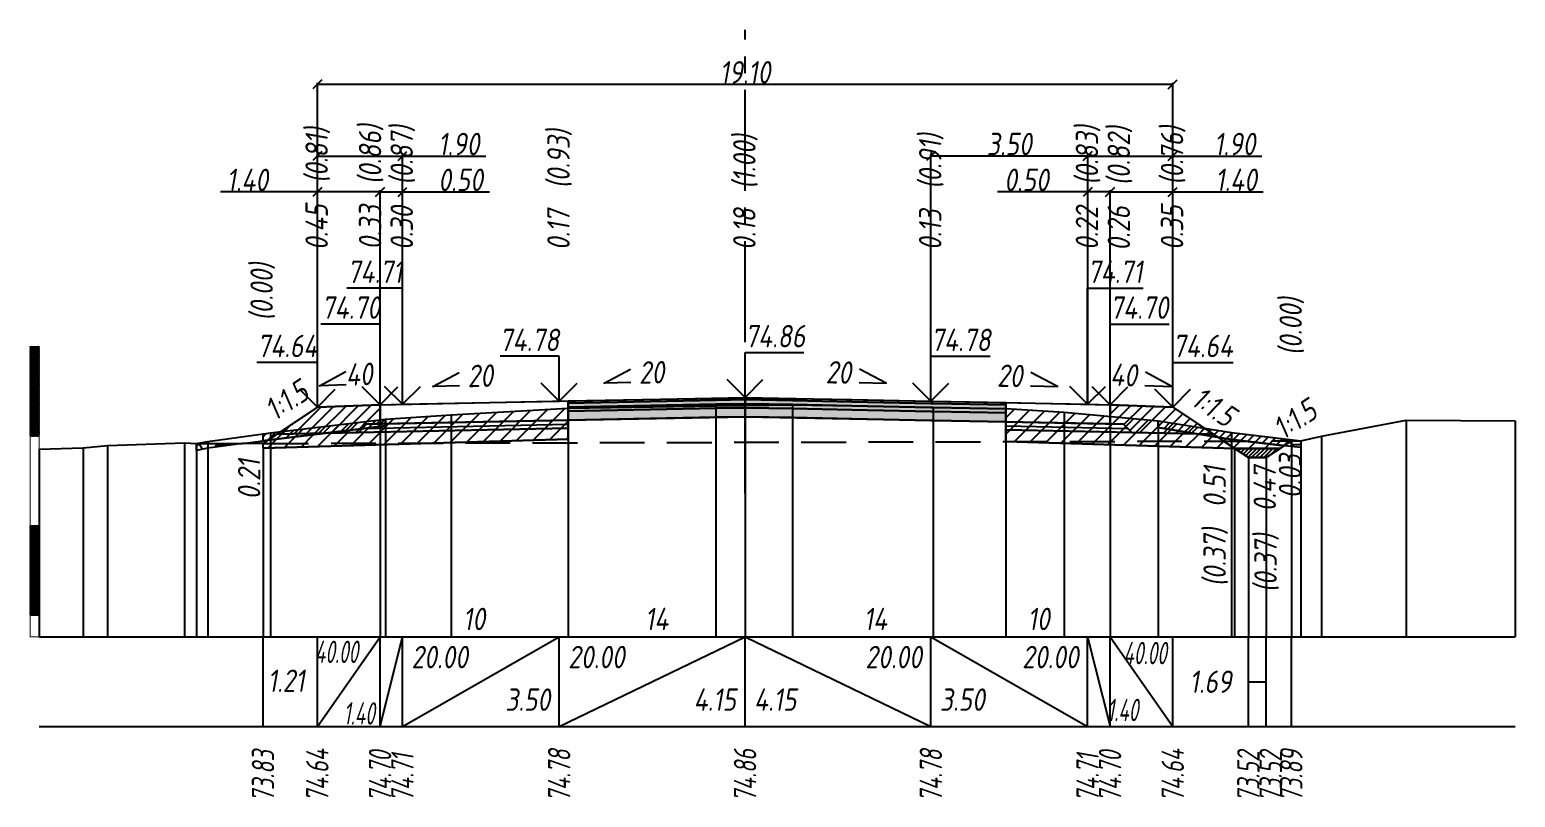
# Model space of a CAD drawing. Extents: x -717 to 1451, y -133302 to 233.
# Drawn here: x 77.7 to 243.5, y -13485.9 to -13400.2 of the extents above; entities that cross this region are included whole.
import ezdxf
from ezdxf.enums import TextEntityAlignment as Align

# ---------------------------------------------------------------- set-up
doc = ezdxf.new("R2010")
doc.units = 0
doc.linetypes.add('осевая2', pattern=[1.125, 0.75, -0.125, 0.125, -0.125])
doc.linetypes.add('штриховая', pattern=[0.75, 0.5, -0.25])
for name, color, linetype in [('Интерполированный поперечник', 2, 'Continuous'), ('Код_514', 1, 'Continuous'), ('Контур_0', 7, 'Continuous'), ('Контур_2521', 7, 'Continuous'), ('Контур_2564', 7, 'Continuous'), ('Контур_2660', 7, 'Continuous'), ('Контур_2665', 7, 'Continuous'), ('Контур_400', 7, 'Continuous'), ('Контур_508', 7, 'Continuous'), ('Контур_512', 7, 'Continuous'), ('Контур_513', 7, 'Continuous'), ('Красный поперечник', 1, 'Continuous'), ('Линейка абсолютных высот', 7, 'Continuous'), ('Объём_2501', 7, 'Continuous'), ('Объём_2564', 7, 'Continuous'), ('Объём_2650', 7, 'Continuous'), ('Объём_2660', 7, 'Continuous'), ('Объём_2661', 7, 'Continuous'), ('Объём_2662', 7, 'Continuous'), ('Объём_2663', 7, 'Continuous'), ('Объём_2664', 7, 'Continuous'), ('Объём_2665', 7, 'Continuous'), ('Объём_2666', 7, 'Continuous'), ('Объём_2753', 7, 'Continuous'), ('Ось', 1, 'осевая2'), ('Отметки покрытия', 7, 'Continuous'), ('Рабочие отметки', 7, 'Continuous'), ('Рабочие отметки доп.', 7, 'Continuous'), ('Слои выравнивания', 7, 'Continuous'), ('Таблица', 7, 'Continuous'), ('Уклоны проезжей части', 7, 'Continuous'), ('Черный поперечник', 3, 'Continuous')]:
    doc.layers.add(name, color=color, linetype=linetype)
for name, color, linetype, true_color in [('Контур_2540', 2, 'Continuous', 0xffff00), ('Контур_2560', 2, 'Continuous', 0xffff00), ('Контур_2561', 7, 'Continuous', 0xff8040), ('Контур_2562', 3, 'Continuous', 0x00ff00), ('Контур_2563', 7, 'Continuous', 0xff8000), ('Контур_2725', 7, 'Continuous', 0x323232), ('Контур_2736', 4, 'Continuous', 0x00ffff), ('Контур_2760', 7, 'Continuous', 0x323232), ('Контур_2761', 7, 'Continuous', 0x323232), ('Контур_2762', 7, 'Continuous', 0x323232), ('Контур_2763', 7, 'Continuous', 0x323232), ('Контур_402', 7, 'Continuous', 0xff6464), ('Контур_703', 4, 'Continuous', 0x00ffff), ('Контур_707', 4, 'Continuous', 0x00ffff), ('Контур_720', 131, 'Continuous', 0xaaffff), ('Объём_2500', 7, 'Continuous', 0xc0c0c0), ('Объём_2520', 7, 'Continuous', 0x80ffff), ('Объём_2540', 2, 'Continuous', 0xffff00), ('Объём_2560', 2, 'Continuous', 0xffff00), ('Объём_2561', 7, 'Continuous', 0xff8040), ('Объём_2562', 3, 'Continuous', 0x00ff00), ('Объём_2563', 7, 'Continuous', 0xff8000), ('Объём_2570', 7, 'Continuous', 0x80ff00), ('Объём_2600', 7, 'Continuous', 0x808000), ('Объём_2620', 2, 'Continuous', 0xffff00), ('Объём_2746', 2, 'Continuous', 0xffff00)]:
    doc.layers.add(name, color=color, linetype=linetype, true_color=true_color)
doc.styles.get("Standard").update_dxf_attribs({"font": 'txt', "height": 2.5})
doc.styles.add('М', font='romand.shx', dxfattribs={"width": 0.8, "oblique": 10, "height": 2.5})
doc.dimstyles.get("Standard").update_dxf_attribs({"dimtxt": 0.18, "dimasz": 0.18, "dimexe": 0.18, "dimexo": 0.0625, "dimgap": 0.09, "dimtad": 0, "dimtih": 1, "dimtoh": 1, "dimdec": 4, "dimzin": 0, "dimdsep": 46, "dimtxsty": 'Standard', "dimcen": 0.09, "dimadec": 0, "dimazin": 0, "dimtfac": 1, "dimtdec": 4, "dimtofl": 0, "dimtmove": 0, "dimatfit": 3, "dimfxl": 1, "dimtolj": 1, "dimtzin": 0, "dimarcsym": 0})
pattern_1 = [(45.00000125, (-1.257537, -349.496544), (-0.02651650593, 0.02651650477), []), (135.00000034, (-1.257537, -349.496544), (-0.02651650519, -0.02651650551), [])]

# ---------------------------------------------------------------- blocks, each defined once
blk = doc.blocks.new('_Oblique')
at = {"color": 0, "linetype": 'ByBlock', "lineweight": -2}
blk.add_line((-0.5, -0.5), (0.5, 0.5), dxfattribs=at)
blk = doc.blocks.new('*D2865')
at = {"color": 0, "lineweight": -2, "transparency": 16777216}
for p, q in [((198.31, -13442.09), (198.31, -13418.16)), ((198.31, -13418.34), (205.31, -13418.34)), ((205.31, -13442.37), (205.31, -13418.16)), ((205.31, -13418.34), (215.39, -13418.34))]:
    blk.add_line(p, q, dxfattribs=at)
at = {"layer": 'Defpoints', "color": 0, "transparency": 16777216}
for p in [(205.31, -13418.34), (198.31, -13442.15), (205.31, -13442.43)]:
    blk.add_point(p, dxfattribs=at)
at = {"color": 0, "lineweight": -2, "transparency": 16777216, "rotation": 180}
blk.add_blockref('_Oblique', (198.31, -13418.34), dxfattribs=at)
at = {"color": 0, "lineweight": -2, "transparency": 16777216}
blk.add_blockref('_Oblique', (205.31, -13418.34), dxfattribs=at)
at = {"color": 0, "transparency": 16777216, "insert": (212.38, -13417), "char_height": 2.5, "width": 0.69, "attachment_point": 5, "style": 'М'}
blk.add_mtext('\\A1;1.40', dxfattribs=at)
blk = doc.blocks.new('*D2866')
at = {"color": 0, "lineweight": -2, "transparency": 16777216}
for p, q in [((109.81, -13418.34), (98.99, -13418.34)), ((109.81, -13442.37), (109.81, -13418.16)), ((116.81, -13418.34), (109.81, -13418.34)), ((116.81, -13442.09), (116.81, -13418.16))]:
    blk.add_line(p, q, dxfattribs=at)
at = {"layer": 'Defpoints', "color": 0, "transparency": 16777216}
for p in [(116.81, -13418.34), (109.81, -13442.43), (116.81, -13442.15)]:
    blk.add_point(p, dxfattribs=at)
at = {"color": 0, "lineweight": -2, "transparency": 16777216, "rotation": 180}
blk.add_blockref('_Oblique', (109.81, -13418.34), dxfattribs=at)
at = {"color": 0, "lineweight": -2, "transparency": 16777216}
blk.add_blockref('_Oblique', (116.81, -13418.34), dxfattribs=at)
at = {"color": 0, "transparency": 16777216, "insert": (101.99, -13417), "char_height": 2.5, "width": 0.69, "attachment_point": 5, "style": 'М'}
blk.add_mtext('\\A1;1.40', dxfattribs=at)
blk = doc.blocks.new('*D2867')
at = {"color": 0, "lineweight": -2, "transparency": 16777216}
for p, q in [((195.81, -13418.34), (185.75, -13418.34)), ((195.81, -13442.04), (195.81, -13418.16)), ((198.31, -13418.34), (195.81, -13418.34)), ((198.31, -13442.09), (198.31, -13418.16))]:
    blk.add_line(p, q, dxfattribs=at)
at = {"layer": 'Defpoints', "color": 0, "transparency": 16777216}
for p in [(198.31, -13418.34), (195.81, -13442.1), (198.31, -13442.15)]:
    blk.add_point(p, dxfattribs=at)
at = {"color": 0, "lineweight": -2, "transparency": 16777216, "rotation": 180}
blk.add_blockref('_Oblique', (195.81, -13418.34), dxfattribs=at)
at = {"color": 0, "lineweight": -2, "transparency": 16777216}
blk.add_blockref('_Oblique', (198.31, -13418.34), dxfattribs=at)
at = {"color": 0, "transparency": 16777216, "insert": (188.98, -13417), "char_height": 2.5, "width": 0.72, "attachment_point": 5, "style": 'М'}
blk.add_mtext('\\A1;0.50', dxfattribs=at)
blk = doc.blocks.new('*D2868')
at = {"color": 0, "lineweight": -2, "transparency": 16777216}
for p, q in [((116.81, -13442.09), (116.81, -13418.16)), ((116.81, -13418.34), (119.31, -13418.34)), ((119.31, -13442.04), (119.31, -13418.16)), ((119.31, -13418.34), (129.03, -13418.34))]:
    blk.add_line(p, q, dxfattribs=at)
at = {"layer": 'Defpoints', "color": 0, "transparency": 16777216}
for p in [(119.31, -13418.34), (116.81, -13442.15), (119.31, -13442.1)]:
    blk.add_point(p, dxfattribs=at)
at = {"color": 0, "lineweight": -2, "transparency": 16777216, "rotation": 180}
blk.add_blockref('_Oblique', (116.81, -13418.34), dxfattribs=at)
at = {"color": 0, "lineweight": -2, "transparency": 16777216}
blk.add_blockref('_Oblique', (119.31, -13418.34), dxfattribs=at)
at = {"color": 0, "transparency": 16777216, "insert": (125.8, -13417), "char_height": 2.5, "width": 0.72, "attachment_point": 5, "style": 'М'}
blk.add_mtext('\\A1;0.50', dxfattribs=at)
blk = doc.blocks.new('*D2869')
at = {"color": 0, "lineweight": -2, "transparency": 16777216}
for p, q in [((178.31, -13441.69), (178.31, -13414.16)), ((195.81, -13414.34), (178.31, -13414.34)), ((195.81, -13442.04), (195.81, -13414.16))]:
    blk.add_line(p, q, dxfattribs=at)
at = {"layer": 'Defpoints', "color": 0, "transparency": 16777216}
for p in [(178.31, -13414.34), (178.31, -13441.75), (195.81, -13442.1)]:
    blk.add_point(p, dxfattribs=at)
at = {"color": 0, "lineweight": -2, "transparency": 16777216, "rotation": 180}
blk.add_blockref('_Oblique', (178.31, -13414.34), dxfattribs=at)
at = {"color": 0, "lineweight": -2, "transparency": 16777216}
blk.add_blockref('_Oblique', (195.81, -13414.34), dxfattribs=at)
at = {"color": 0, "transparency": 16777216, "insert": (187.06, -13413), "char_height": 2.5, "width": 0.75, "attachment_point": 5, "style": 'М'}
blk.add_mtext('\\A1;3.50', dxfattribs=at)
blk = doc.blocks.new('*D2870')
at = {"color": 0, "lineweight": -2, "transparency": 16777216}
for p, q in [((195.81, -13442.04), (195.81, -13414.16)), ((195.81, -13414.34), (205.31, -13414.34)), ((205.31, -13442.37), (205.31, -13414.16)), ((205.31, -13414.34), (215.24, -13414.34))]:
    blk.add_line(p, q, dxfattribs=at)
at = {"layer": 'Defpoints', "color": 0, "transparency": 16777216}
for p in [(195.81, -13414.34), (195.81, -13442.1), (205.31, -13442.43)]:
    blk.add_point(p, dxfattribs=at)
at = {"color": 0, "lineweight": -2, "transparency": 16777216, "rotation": 180}
blk.add_blockref('_Oblique', (195.81, -13414.34), dxfattribs=at)
at = {"color": 0, "lineweight": -2, "transparency": 16777216}
blk.add_blockref('_Oblique', (205.31, -13414.34), dxfattribs=at)
at = {"color": 0, "transparency": 16777216, "insert": (212.23, -13413), "char_height": 2.5, "width": 0.69, "attachment_point": 5, "style": 'М'}
blk.add_mtext('\\A1;1.90', dxfattribs=at)
blk = doc.blocks.new('*D2871')
at = {"color": 0, "lineweight": -2, "transparency": 16777216}
for p, q in [((109.81, -13442.37), (109.81, -13414.16)), ((109.81, -13414.34), (119.31, -13414.34)), ((119.31, -13442.04), (119.31, -13414.16)), ((119.31, -13414.34), (128.61, -13414.34))]:
    blk.add_line(p, q, dxfattribs=at)
at = {"layer": 'Defpoints', "color": 0, "transparency": 16777216}
for p in [(119.31, -13414.34), (109.81, -13442.43), (119.31, -13442.1)]:
    blk.add_point(p, dxfattribs=at)
at = {"color": 0, "lineweight": -2, "transparency": 16777216, "rotation": 180}
blk.add_blockref('_Oblique', (109.81, -13414.34), dxfattribs=at)
at = {"color": 0, "lineweight": -2, "transparency": 16777216}
blk.add_blockref('_Oblique', (119.31, -13414.34), dxfattribs=at)
at = {"color": 0, "transparency": 16777216, "insert": (125.6, -13413), "char_height": 2.5, "width": 0.69, "attachment_point": 5, "style": 'М'}
blk.add_mtext('\\A1;1.90', dxfattribs=at)
blk = doc.blocks.new('*D2872')
at = {"color": 0, "lineweight": -2, "transparency": 16777216}
for p, q in [((109.81, -13442.37), (109.81, -13406.16)), ((205.31, -13442.37), (205.31, -13406.16)), ((109.81, -13406.34), (205.31, -13406.34))]:
    blk.add_line(p, q, dxfattribs=at)
at = {"layer": 'Defpoints', "color": 0, "transparency": 16777216}
for p in [(205.31, -13406.34), (109.81, -13442.43), (205.31, -13442.43)]:
    blk.add_point(p, dxfattribs=at)
at = {"color": 0, "lineweight": -2, "transparency": 16777216, "rotation": 180}
blk.add_blockref('_Oblique', (109.81, -13406.34), dxfattribs=at)
at = {"color": 0, "lineweight": -2, "transparency": 16777216}
blk.add_blockref('_Oblique', (205.31, -13406.34), dxfattribs=at)
at = {"color": 0, "transparency": 16777216, "insert": (157.56, -13405), "char_height": 2.5, "width": 0.81, "attachment_point": 5, "style": 'М'}
blk.add_mtext('\\A1;19.10', dxfattribs=at)

msp = doc.modelspace()

# ---------------------------------------------------------------- hatches: boundary and pattern name
at = {"layer": 'Линейка абсолютных высот'}
h = msp.add_hatch(dxfattribs=at)
h.set_pattern_fill('ANSI37', scale=0.3, style=0)
h.set_pattern_definition(pattern_1)
h.paths.add_polyline_path([(78.742, -13445.586), (78.742, -13435.586), (77.742, -13435.586), (77.742, -13445.586)])
h = msp.add_hatch(dxfattribs=at)
h.set_pattern_fill('ANSI37', scale=0.3, style=0)
h.set_pattern_definition(pattern_1)
h.paths.add_polyline_path([(78.742, -13465.586), (78.742, -13455.586), (77.742, -13455.586), (77.742, -13465.586)])
at = {"layer": 'Объём_2563'}
h = msp.add_hatch(dxfattribs=at)
h.set_pattern_fill('ANSI31', color=256, scale=0.3)
h.paths.add_polyline_path([(109.806, -13442.371), (116.806, -13442.091), (116.806, -13444.241), (115.306, -13444.271), (114.388, -13445.189), (105.306, -13445.371)])
h = msp.add_hatch(dxfattribs=at)
h.set_pattern_fill('ANSI31', color=256, scale=0.3)
h.paths.add_polyline_path([(200.725, -13445.189), (199.806, -13444.271), (198.306, -13444.241), (198.306, -13442.091), (205.306, -13442.371), (209.806, -13445.371)])
at = {"layer": 'Объём_2570'}
h = msp.add_hatch(dxfattribs=at)
h.set_pattern_fill('ANSI31', color=256, scale=0.2)
h.paths.add_polyline_path([(117.412, -13444.44), (104.588, -13445.996), (103.742, -13446.11), (103.742, -13445.36), (104.588, -13445.246), (117.412, -13443.69)])
h = msp.add_hatch(dxfattribs=at)
h.set_pattern_fill('ANSI31', color=256, scale=0.2)
h.paths.add_polyline_path([(211.871, -13445.207), (218.549, -13446.006), (218.549, -13446.756), (211.871, -13445.957), (203.675, -13444.629), (203.675, -13443.879)])
at = {"layer": 'Объём_2600'}
h = msp.add_hatch(dxfattribs=at)
h.set_pattern_fill('ANSI31', color=6, scale=0.4)
h.paths.add_polyline_path([(124.75, -13443.208), (137.814, -13442.466), (137.814, -13445.918), (103.742, -13446.94), (103.742, -13446.414), (101.435, -13446.419), (104.588, -13445.996), (117.412, -13444.44), (117.412, -13443.69)])
h = msp.add_hatch(dxfattribs=at)
h.set_pattern_fill('ANSI31', color=6, scale=0.4)
h.paths.add_polyline_path([(212.198, -13446.965), (186.661, -13446.199), (186.661, -13442.516), (193.166, -13442.91), (203.675, -13443.879), (203.675, -13444.629), (211.871, -13445.957), (217.758, -13446.661), (217.302, -13446.965)])
h = msp.add_hatch(dxfattribs=at)
h.set_pattern_fill('HONEY', color=5, scale=0.3)
h.paths.add_polyline_path([(97.581, -13446.936), (96.332, -13447.182), (96.332, -13446.432), (101.435, -13446.419)])
h = msp.add_hatch(dxfattribs=at)
h.set_pattern_fill('HONEY', color=5, scale=0.3)
h.paths.add_polyline_path([(218.549, -13446.134), (219.6, -13446.131), (219.6, -13446.881), (217.758, -13446.661)])
at = {"layer": 'Объём_2620'}
h = msp.add_hatch(dxfattribs=at)
h.set_pattern_fill('ANSI31', color=2, scale=0.1)
h.paths.add_polyline_path([(212.198, -13446.965), (217.302, -13446.965), (215.75, -13448), (213.75, -13448)])
at = {"layer": 'Слои выравнивания'}
for color, points in [(2, [(137.814, -13441.671), (154.277, -13441.342), (157.556, -13441.276), (157.556, -13441.526), (154.277, -13441.592), (137.814, -13441.921)]), (3, [(137.814, -13441.921), (154.277, -13441.592), (157.556, -13441.526), (157.556, -13441.976), (154.277, -13442.042), (137.814, -13442.371)]), (4, [(137.814, -13442.371), (154.277, -13442.042), (157.556, -13441.976), (157.556, -13442.426), (154.277, -13442.492), (137.814, -13442.821)]), (5, [(137.814, -13442.821), (154.277, -13442.492), (157.556, -13442.426), (157.556, -13443.426), (154.277, -13443.492), (137.814, -13443.821)]), (2, [(157.556, -13441.276), (162.87, -13441.382), (169.487, -13441.515), (178.306, -13441.691), (178.564, -13441.696), (186.661, -13441.858), (186.661, -13442.108), (178.564, -13441.946), (178.306, -13441.941), (169.487, -13441.765), (162.87, -13441.632), (157.556, -13441.526)]), (3, [(157.556, -13441.526), (162.87, -13441.632), (169.487, -13441.765), (178.306, -13441.941), (178.564, -13441.946), (186.661, -13442.108), (186.661, -13442.558), (178.564, -13442.396), (178.306, -13442.391), (169.487, -13442.215), (162.87, -13442.082), (157.556, -13441.976)]), (4, [(157.556, -13441.976), (162.87, -13442.082), (169.487, -13442.215), (178.306, -13442.391), (178.564, -13442.396), (186.661, -13442.558), (186.661, -13443.008), (178.564, -13442.846), (178.306, -13442.841), (169.487, -13442.665), (162.87, -13442.532), (157.556, -13442.426)]), (5, [(157.556, -13442.426), (162.87, -13442.532), (169.487, -13442.665), (178.306, -13442.841), (178.564, -13442.846), (186.661, -13443.008), (186.661, -13444.008), (178.564, -13443.846), (178.306, -13443.841), (169.487, -13443.665), (162.87, -13443.532), (157.556, -13443.426)])]:
    msp.add_hatch(color=color, dxfattribs=at).paths.add_polyline_path(points)

# ---------------------------------------------------------------- linework, layer by layer
at = {"layer": 'Интерполированный поперечник', "linetype": 'штриховая', "ltscale": 10, "flags": 128}
msp.add_lwpolyline([(96.332, -13446.432), (219.6, -13446.131)], dxfattribs=at)
at = {"layer": 'Код_514'}
for p, q in [((103.742, -13478), (103.742, -13468)), ((109.806, -13478), (109.806, -13468)), ((109.806, -13478), (116.806, -13468)), ((116.806, -13478), (116.806, -13468)), ((116.806, -13478), (119.306, -13468)), ((119.306, -13478), (119.306, -13468)), ((119.306, -13478), (136.806, -13468)), ((136.806, -13478), (136.806, -13468)), ((136.806, -13478), (157.556, -13468)), ((157.556, -13478), (157.556, -13468)), ((157.556, -13468), (178.306, -13478)), ((178.306, -13478), (178.306, -13468)), ((178.306, -13468), (195.806, -13478)), ((195.806, -13478), (195.806, -13468)), ((195.806, -13468), (198.306, -13478)), ((198.306, -13478), (198.306, -13468)), ((198.306, -13468), (205.306, -13478)), ((205.306, -13478), (205.306, -13468)), ((213.75, -13478), (213.75, -13468)), ((215.75, -13478), (215.75, -13468)), ((218.549, -13478), (218.549, -13468)), ((213.75, -13473), (215.75, -13473))]:
    msp.add_line(p, q, dxfattribs=at)
at = {"layer": 'Контур_0', "color": 18, "true_color": 0x000000, "flags": 128}
for points in [[(116.806, -13442.091), (137.814, -13441.671), (137.814, -13443.821), (116.806, -13444.241), (116.806, -13442.091), (116.806, -13442.091)], [(186.661, -13441.858), (198.306, -13442.091), (198.306, -13444.241), (186.661, -13444.008), (186.661, -13441.858), (186.661, -13441.858)], [(105.306, -13445.371), (114.388, -13445.189), (115.306, -13444.271), (116.806, -13444.241)], [(115.306, -13444.271), (137.814, -13443.821), (137.814, -13444.721), (114.388, -13445.189), (115.306, -13444.271), (115.306, -13444.271)], [(195.806, -13444.191), (199.806, -13444.271), (200.725, -13445.189), (186.661, -13444.908), (186.661, -13444.008), (195.806, -13444.191), (195.806, -13444.191)], [(198.306, -13444.241), (199.806, -13444.271), (200.725, -13445.189), (209.806, -13445.371)]]:
    msp.add_lwpolyline(points, dxfattribs=at)
at = {"layer": 'Контур_2521', "color": 18, "true_color": 0x000000, "flags": 128}
for points in [[(114.847, -13444.73), (137.814, -13444.271)], [(186.661, -13444.458), (200.266, -13444.73)]]:
    msp.add_lwpolyline(points, dxfattribs=at)
at = {"layer": 'Контур_2540', "flags": 128}
for points in [[(103.742, -13446.94), (103.742, -13446.414), (105.306, -13445.371), (137.814, -13444.721), (137.814, -13445.918), (103.742, -13446.94), (103.742, -13446.94)], [(186.661, -13444.908), (209.806, -13445.371), (212.198, -13446.965), (186.661, -13446.199), (186.661, -13444.908), (186.661, -13444.908)]]:
    msp.add_lwpolyline(points, dxfattribs=at)
at = {"layer": 'Контур_2560', "flags": 128}
for points in [[(109.806, -13442.371), (109.806, -13442.371), (109.806, -13442.371), (116.806, -13442.091)], [(198.306, -13442.091), (205.306, -13442.371), (205.306, -13442.371), (205.306, -13442.371)]]:
    msp.add_lwpolyline(points, dxfattribs=at)
at = {"layer": 'Контур_2561', "flags": 128}
for points in [[(116.806, -13442.091), (116.806, -13442.091), (109.806, -13442.371), (109.806, -13442.371), (116.806, -13442.091)], [(198.306, -13442.091), (198.306, -13442.091), (205.306, -13442.371), (205.306, -13442.371), (198.306, -13442.091)]]:
    msp.add_lwpolyline(points, dxfattribs=at)
at = {"layer": 'Контур_2562', "flags": 128}
for points in [[(109.806, -13442.371), (109.806, -13442.371), (109.806, -13442.371), (109.806, -13442.371), (109.806, -13442.371)], [(205.306, -13442.371), (205.306, -13442.371), (205.306, -13442.371), (205.306, -13442.371), (205.306, -13442.371)]]:
    msp.add_lwpolyline(points, dxfattribs=at)
at = {"layer": 'Контур_2563', "flags": 128}
for points in [[(109.806, -13442.371), (116.806, -13442.091), (116.806, -13444.241), (115.306, -13444.271), (114.388, -13445.189), (105.306, -13445.371), (109.806, -13442.371), (109.806, -13442.371)], [(200.725, -13445.189), (199.806, -13444.271), (198.306, -13444.241), (198.306, -13442.091), (205.306, -13442.371), (209.806, -13445.371), (200.725, -13445.189), (200.725, -13445.189)]]:
    msp.add_lwpolyline(points, dxfattribs=at)
at = {"layer": 'Контур_2564', "flags": 128}
for points in [[(109.806, -13442.371), (116.806, -13442.091)], [(198.306, -13442.091), (205.306, -13442.371)]]:
    msp.add_lwpolyline(points, dxfattribs=at)
at = {"layer": 'Контур_2660', "flags": 128}
for points in [[(103.742, -13446.94), (137.814, -13445.918)], [(186.661, -13446.199), (212.198, -13446.965)]]:
    msp.add_lwpolyline(points, dxfattribs=at)
at = {"layer": 'Контур_2665', "flags": 128}
for points in [[(109.806, -13442.371), (109.806, -13442.371)], [(205.306, -13442.371), (205.306, -13442.371)]]:
    msp.add_lwpolyline(points, dxfattribs=at)
at = {"layer": 'Контур_2725', "flags": 128}
msp.add_lwpolyline([(137.814, -13443.821), (154.277, -13443.492), (157.556, -13443.426), (162.87, -13443.532), (169.487, -13443.665), (178.306, -13443.841), (178.564, -13443.846), (186.661, -13444.008)], dxfattribs=at)
at = {"layer": 'Контур_2736', "flags": 128}
for points in [[(109.806, -13442.371), (103.742, -13446.414)], [(205.306, -13442.371), (210.978, -13446.152), (210.978, -13446.152), (213.75, -13448)]]:
    msp.add_lwpolyline(points, dxfattribs=at)
at = {"layer": 'Контур_2760', "flags": 128}
msp.add_lwpolyline([(137.814, -13441.671), (154.277, -13441.342), (157.556, -13441.276), (162.87, -13441.382), (169.487, -13441.515), (178.306, -13441.691), (178.564, -13441.696), (186.661, -13441.858)], dxfattribs=at)
at = {"layer": 'Контур_2761', "flags": 128}
msp.add_lwpolyline([(137.814, -13441.921), (154.277, -13441.592), (157.556, -13441.526), (162.87, -13441.632), (169.487, -13441.765), (178.306, -13441.941), (178.564, -13441.946), (186.661, -13442.108)], dxfattribs=at)
msp.add_lwpolyline([(137.814, -13441.921), (154.277, -13441.592), (157.556, -13441.526), (162.87, -13441.632), (169.487, -13441.765), (178.306, -13441.941), (178.564, -13441.946), (186.661, -13442.108)], dxfattribs=at)
at = {"layer": 'Контур_2762', "flags": 128}
msp.add_lwpolyline([(137.814, -13442.371), (154.277, -13442.042), (157.556, -13441.976), (162.87, -13442.082), (169.487, -13442.215), (178.306, -13442.391), (178.564, -13442.396), (186.661, -13442.558)], dxfattribs=at)
msp.add_lwpolyline([(137.814, -13442.371), (154.277, -13442.042), (157.556, -13441.976), (162.87, -13442.082), (169.487, -13442.215), (178.306, -13442.391), (178.564, -13442.396), (186.661, -13442.558)], dxfattribs=at)
at = {"layer": 'Контур_2763', "flags": 128}
msp.add_lwpolyline([(137.814, -13442.821), (154.277, -13442.492), (157.556, -13442.426), (162.87, -13442.532), (169.487, -13442.665), (178.306, -13442.841), (178.564, -13442.846), (186.661, -13443.008)], dxfattribs=at)
msp.add_lwpolyline([(137.814, -13442.821), (154.277, -13442.492), (157.556, -13442.426), (162.87, -13442.532), (169.487, -13442.665), (178.306, -13442.841), (178.564, -13442.846), (186.661, -13443.008)], dxfattribs=at)
at = {"layer": 'Контур_400', "flags": 128}
for points in [[(116.806, -13442.091), (119.306, -13442.041), (119.306, -13442.041), (119.306, -13442.041), (119.306, -13442.041), (119.306, -13442.041), (119.306, -13442.041), (136.806, -13441.691), (157.556, -13441.276)], [(157.556, -13441.276), (178.306, -13441.691), (195.806, -13442.041), (195.806, -13442.041), (195.806, -13442.041), (195.806, -13442.041), (195.806, -13442.041), (195.806, -13442.041), (198.306, -13442.091)]]:
    msp.add_lwpolyline(points, dxfattribs=at)
at = {"layer": 'Контур_402', "flags": 128}
msp.add_lwpolyline([(103.742, -13446.94), (137.814, -13445.918), (137.814, -13443.821), (157.556, -13443.426), (186.661, -13444.008), (186.661, -13446.199), (212.198, -13446.965)], dxfattribs=at)
at = {"layer": 'Контур_508', "flags": 128}
msp.add_lwpolyline([(103.742, -13446.94), (137.814, -13445.918), (137.814, -13443.821), (157.556, -13443.426), (186.661, -13444.008), (186.661, -13446.199), (212.198, -13446.965), (213.75, -13448), (215.75, -13448), (218.549, -13446.134)], dxfattribs=at)
at = {"layer": 'Контур_512', "flags": 128}
for points in [[(103.742, -13446.94), (137.814, -13445.918)], [(186.661, -13446.199), (212.198, -13446.965), (213.75, -13448), (215.75, -13448), (218.549, -13446.134)]]:
    msp.add_lwpolyline(points, dxfattribs=at)
at = {"layer": 'Контур_513', "flags": 128}
msp.add_lwpolyline([(103.742, -13446.94), (137.814, -13445.918), (137.814, -13443.821), (157.556, -13443.426), (186.661, -13444.008), (186.661, -13446.199), (212.198, -13446.965), (213.75, -13448), (215.75, -13448), (218.549, -13446.134)], dxfattribs=at)
at = {"layer": 'Контур_703', "flags": 128}
for points in [[(109.806, -13442.371), (103.742, -13446.414)], [(205.306, -13442.371), (210.978, -13446.152)], [(210.978, -13446.152), (213.75, -13448)]]:
    msp.add_lwpolyline(points, dxfattribs=at)
at = {"layer": 'Контур_707', "flags": 128}
msp.add_lwpolyline([(215.75, -13448), (218.549, -13446.134)], dxfattribs=at)
at = {"layer": 'Контур_720', "flags": 128}
msp.add_lwpolyline([(213.75, -13448), (215.75, -13448)], dxfattribs=at)
at = {"layer": 'Красный поперечник'}
for p, q in [((103.742, -13446.414), (109.806, -13442.371)), ((109.806, -13442.371), (116.806, -13442.091)), ((116.806, -13442.091), (119.306, -13442.041)), ((119.306, -13442.041), (136.806, -13441.691)), ((136.806, -13441.691), (157.556, -13441.276)), ((157.556, -13441.276), (178.306, -13441.691)), ((178.306, -13441.691), (195.806, -13442.041)), ((195.806, -13442.041), (198.306, -13442.091)), ((198.306, -13442.091), (205.306, -13442.371)), ((205.306, -13442.371), (213.75, -13448)), ((137.814, -13445.918), (137.814, -13468)), ((103.742, -13446.94), (103.742, -13468)), ((186.661, -13446.199), (186.661, -13468)), ((212.198, -13446.965), (212.198, -13468)), ((215.75, -13448), (218.549, -13446.134)), ((218.549, -13446.134), (218.549, -13468)), ((213.75, -13448), (213.75, -13468)), ((213.75, -13448), (215.75, -13448)), ((215.75, -13448), (215.75, -13468))]:
    msp.add_line(p, q, dxfattribs=at)
at = {"layer": 'Линейка абсолютных высот', "color": 7, "const_width": 0.1, "flags": 128}
for points in [[(78.742, -13445.586), (78.742, -13435.586), (77.742, -13435.586), (77.742, -13445.586), (78.742, -13445.586)], [(78.742, -13455.586), (78.742, -13445.586), (77.742, -13445.586), (77.742, -13455.586), (78.742, -13455.586)], [(78.742, -13465.586), (78.742, -13455.586), (77.742, -13455.586), (77.742, -13465.586), (78.742, -13465.586)], [(78.742, -13468), (78.742, -13465.586), (77.742, -13465.586), (77.742, -13468), (78.742, -13468)]]:
    msp.add_lwpolyline(points, dxfattribs=at)
at = {"layer": 'Объём_2500', "color": 18, "true_color": 0x000000, "flags": 128}
for points in [[(116.806, -13442.091), (137.814, -13441.671), (137.814, -13443.821), (116.806, -13444.241), (116.806, -13442.091), (116.806, -13442.091)], [(186.661, -13441.858), (198.306, -13442.091), (198.306, -13444.241), (186.661, -13444.008), (186.661, -13441.858), (186.661, -13441.858)]]:
    msp.add_lwpolyline(points, dxfattribs=at)
at = {"layer": 'Объём_2501', "flags": 128}
for points in [[(116.806, -13442.091), (119.306, -13442.041), (119.306, -13442.041), (119.306, -13442.041), (119.306, -13442.041), (119.306, -13442.041), (119.306, -13442.041), (136.806, -13441.691), (157.556, -13441.276)], [(157.556, -13441.276), (178.306, -13441.691), (195.806, -13442.041), (195.806, -13442.041), (195.806, -13442.041), (195.806, -13442.041), (195.806, -13442.041), (195.806, -13442.041), (198.306, -13442.091)]]:
    msp.add_lwpolyline(points, dxfattribs=at)
at = {"layer": 'Объём_2520', "color": 250, "flags": 128}
for points in [[(115.306, -13444.271), (137.814, -13443.821), (137.814, -13444.721), (114.388, -13445.189), (115.306, -13444.271), (115.306, -13444.271)], [(195.806, -13444.191), (199.806, -13444.271), (200.725, -13445.189), (186.661, -13444.908), (186.661, -13444.008), (195.806, -13444.191), (195.806, -13444.191)]]:
    msp.add_lwpolyline(points, dxfattribs=at)
at = {"layer": 'Объём_2540', "flags": 128}
for points in [[(103.742, -13446.94), (103.742, -13446.414), (105.306, -13445.371), (137.814, -13444.721), (137.814, -13445.918), (103.742, -13446.94), (103.742, -13446.94)], [(186.661, -13444.908), (209.806, -13445.371), (212.198, -13446.965), (186.661, -13446.199), (186.661, -13444.908), (186.661, -13444.908)]]:
    msp.add_lwpolyline(points, dxfattribs=at)
at = {"layer": 'Объём_2560', "flags": 128}
for points in [[(109.806, -13442.371), (109.806, -13442.371), (109.806, -13442.371), (116.806, -13442.091)], [(198.306, -13442.091), (205.306, -13442.371), (205.306, -13442.371), (205.306, -13442.371)]]:
    msp.add_lwpolyline(points, dxfattribs=at)
at = {"layer": 'Объём_2561', "flags": 128}
for points in [[(116.806, -13442.091), (116.806, -13442.091), (109.806, -13442.371), (109.806, -13442.371), (116.806, -13442.091)], [(198.306, -13442.091), (198.306, -13442.091), (205.306, -13442.371), (205.306, -13442.371), (198.306, -13442.091)]]:
    msp.add_lwpolyline(points, dxfattribs=at)
at = {"layer": 'Объём_2562', "flags": 128}
for points in [[(109.806, -13442.371), (109.806, -13442.371), (109.806, -13442.371), (109.806, -13442.371), (109.806, -13442.371)], [(205.306, -13442.371), (205.306, -13442.371), (205.306, -13442.371), (205.306, -13442.371), (205.306, -13442.371)]]:
    msp.add_lwpolyline(points, dxfattribs=at)
at = {"layer": 'Объём_2563', "color": 250, "flags": 128}
for points in [[(109.806, -13442.371), (116.806, -13442.091), (116.806, -13444.241), (115.306, -13444.271), (114.388, -13445.189), (105.306, -13445.371), (109.806, -13442.371), (109.806, -13442.371)], [(200.725, -13445.189), (199.806, -13444.271), (198.306, -13444.241), (198.306, -13442.091), (205.306, -13442.371), (209.806, -13445.371), (200.725, -13445.189), (200.725, -13445.189)]]:
    msp.add_lwpolyline(points, dxfattribs=at)
at = {"layer": 'Объём_2564', "flags": 128}
for points in [[(109.806, -13442.371), (116.806, -13442.091)], [(198.306, -13442.091), (205.306, -13442.371)]]:
    msp.add_lwpolyline(points, dxfattribs=at)
at = {"layer": 'Объём_2570', "flags": 128}
for points in [[(117.412, -13444.44), (104.588, -13445.996), (103.742, -13446.11), (103.742, -13445.36), (104.588, -13445.246), (117.412, -13443.69), (117.412, -13444.44), (117.412, -13444.44)], [(211.871, -13445.207), (218.549, -13446.006), (218.549, -13446.756), (211.871, -13445.957), (203.675, -13444.629), (203.675, -13443.879), (211.871, -13445.207), (211.871, -13445.207)]]:
    msp.add_lwpolyline(points, dxfattribs=at)
at = {"layer": 'Объём_2600', "color": 5, "flags": 128}
for points in [[(97.581, -13446.936), (96.332, -13447.182), (96.332, -13446.432), (101.435, -13446.419), (97.581, -13446.936), (97.581, -13446.936)], [(218.549, -13446.134), (219.6, -13446.131), (219.6, -13446.881), (217.758, -13446.661), (218.549, -13446.134), (218.549, -13446.134)]]:
    msp.add_lwpolyline(points, dxfattribs=at)
at = {"layer": 'Объём_2620', "flags": 128}
msp.add_lwpolyline([(212.198, -13446.965), (217.302, -13446.965), (215.75, -13448), (213.75, -13448), (212.198, -13446.965), (212.198, -13446.965)], dxfattribs=at)
at = {"layer": 'Объём_2650', "color": 6, "flags": 128}
for points in [[(124.75, -13443.208), (137.814, -13442.466), (137.814, -13445.918), (103.742, -13446.94), (103.742, -13446.414), (101.435, -13446.419), (104.588, -13445.996), (117.412, -13444.44), (117.412, -13443.69), (124.75, -13443.208), (124.75, -13443.208)], [(212.198, -13446.965), (186.661, -13446.199), (186.661, -13442.516), (193.166, -13442.91), (203.675, -13443.879), (203.675, -13444.629), (211.871, -13445.957), (217.758, -13446.661), (217.302, -13446.965), (212.198, -13446.965), (212.198, -13446.965)]]:
    msp.add_lwpolyline(points, dxfattribs=at)
at = {"layer": 'Объём_2660', "flags": 128}
for points in [[(103.742, -13446.94), (137.814, -13445.918)], [(186.661, -13446.199), (212.198, -13446.965)]]:
    msp.add_lwpolyline(points, dxfattribs=at)
at = {"layer": 'Объём_2661', "flags": 128}
for points in [[(109.806, -13442.371), (103.742, -13446.414)], [(205.306, -13442.371), (210.978, -13446.152), (212.198, -13446.965)]]:
    msp.add_lwpolyline(points, dxfattribs=at)
at = {"layer": 'Объём_2662', "flags": 128}
msp.add_lwpolyline([(217.302, -13446.965), (218.549, -13446.134)], dxfattribs=at)
at = {"layer": 'Объём_2663', "flags": 128}
for points in [[(212.198, -13446.965), (213.75, -13448)], [(215.75, -13448), (217.302, -13446.965)]]:
    msp.add_lwpolyline(points, dxfattribs=at)
at = {"layer": 'Объём_2664', "flags": 128}
msp.add_lwpolyline([(213.75, -13448), (215.75, -13448)], dxfattribs=at)
at = {"layer": 'Объём_2665', "flags": 128}
for points in [[(109.806, -13442.371), (109.806, -13442.371)], [(205.306, -13442.371), (205.306, -13442.371)]]:
    msp.add_lwpolyline(points, dxfattribs=at)
at = {"layer": 'Объём_2666', "flags": 128}
for points in [[(109.806, -13442.371), (103.742, -13446.414)], [(205.306, -13442.371), (210.978, -13446.152), (210.978, -13446.152), (212.198, -13446.965)]]:
    msp.add_lwpolyline(points, dxfattribs=at)
at = {"layer": 'Объём_2746', "flags": 128}
for points in [[(137.814, -13445.918), (103.742, -13446.94), (103.742, -13446.414), (104.313, -13446.033), (117.412, -13444.44), (117.412, -13443.69), (124.75, -13443.208), (137.814, -13442.466), (137.814, -13445.918), (137.814, -13445.918)], [(193.166, -13442.91), (203.675, -13443.879), (203.675, -13444.629), (210.305, -13445.703), (212.198, -13446.965), (186.661, -13446.199), (186.661, -13442.516), (193.166, -13442.91), (193.166, -13442.91)]]:
    msp.add_lwpolyline(points, dxfattribs=at)
at = {"layer": 'Объём_2753', "flags": 128}
for points in [[(137.814, -13441.671), (137.814, -13441.671)], [(186.661, -13441.858), (186.661, -13441.858)]]:
    msp.add_lwpolyline(points, dxfattribs=at)
at = {"layer": 'Ось', "ltscale": 15}
msp.add_line((157.556, -13451.971), (157.556, -13400.247), dxfattribs=at)
at = {"layer": 'Отметки покрытия', "color": 1}
for p, q in [((119.306, -13429.091), (113.106, -13429.091)), ((119.306, -13442.041), (119.306, -13429.091)), ((195.806, -13442.041), (195.806, -13429.091)), ((195.806, -13429.091), (202.006, -13429.091)), ((116.806, -13433.091), (110.206, -13433.091)), ((116.806, -13442.091), (116.806, -13433.091)), ((198.306, -13442.091), (198.306, -13433.091)), ((198.306, -13433.091), (204.906, -13433.091)), ((109.806, -13437.371), (103.056, -13437.371)), ((109.806, -13442.371), (109.806, -13437.371)), ((136.806, -13436.691), (130.206, -13436.691)), ((136.806, -13441.691), (136.806, -13436.691)), ((157.556, -13441.276), (157.556, -13436.276)), ((157.556, -13436.276), (164.106, -13436.276)), ((178.306, -13441.691), (178.306, -13436.691)), ((178.306, -13436.691), (184.906, -13436.691)), ((205.306, -13442.371), (205.306, -13437.371)), ((205.306, -13437.371), (212.056, -13437.371)), ((157.556, -13441.276), (155.556, -13439.276)), ((157.556, -13441.276), (159.556, -13439.276)), ((109.806, -13442.371), (107.806, -13440.371)), ((109.806, -13442.371), (111.806, -13440.371)), ((116.806, -13442.091), (114.806, -13440.091)), ((116.806, -13442.091), (118.806, -13440.091)), ((119.306, -13442.041), (117.306, -13440.041)), ((119.306, -13442.041), (121.306, -13440.041)), ((136.806, -13441.691), (134.806, -13439.691)), ((136.806, -13441.691), (138.806, -13439.691)), ((178.306, -13441.691), (176.306, -13439.691)), ((178.306, -13441.691), (180.306, -13439.691)), ((195.806, -13442.041), (193.806, -13440.041)), ((195.806, -13442.041), (197.806, -13440.041)), ((198.306, -13442.091), (196.306, -13440.091)), ((198.306, -13442.091), (200.306, -13440.091)), ((205.306, -13442.371), (203.306, -13440.371)), ((205.306, -13442.371), (207.306, -13440.371))]:
    msp.add_line(p, q, dxfattribs=at)
at = {"layer": 'Слои выравнивания'}
for p, q in [((116.806, -13442.091), (116.806, -13468)), ((137.814, -13441.671), (137.814, -13468)), ((157.556, -13441.276), (157.556, -13468)), ((186.661, -13441.858), (186.661, -13468)), ((198.306, -13442.091), (198.306, -13468))]:
    msp.add_line(p, q, dxfattribs=at)
at = {"layer": 'Слои выравнивания', "color": 2, "flags": 128}
for points in [[(137.814, -13441.671), (154.277, -13441.342), (157.556, -13441.276), (157.556, -13441.526), (154.277, -13441.592), (137.814, -13441.921)], [(157.556, -13441.276), (162.87, -13441.382), (169.487, -13441.515), (178.306, -13441.691), (178.564, -13441.696), (186.661, -13441.858), (186.661, -13442.108), (178.564, -13441.946), (178.306, -13441.941), (169.487, -13441.765), (162.87, -13441.632), (157.556, -13441.526)]]:
    msp.add_lwpolyline(points, close=True, dxfattribs=at)
at = {"layer": 'Слои выравнивания', "color": 3, "flags": 128}
for points in [[(137.814, -13441.921), (154.277, -13441.592), (157.556, -13441.526), (157.556, -13441.976), (154.277, -13442.042), (137.814, -13442.371)], [(157.556, -13441.526), (162.87, -13441.632), (169.487, -13441.765), (178.306, -13441.941), (178.564, -13441.946), (186.661, -13442.108), (186.661, -13442.558), (178.564, -13442.396), (178.306, -13442.391), (169.487, -13442.215), (162.87, -13442.082), (157.556, -13441.976)]]:
    msp.add_lwpolyline(points, close=True, dxfattribs=at)
at = {"layer": 'Слои выравнивания', "color": 4, "flags": 128}
for points in [[(137.814, -13442.371), (154.277, -13442.042), (157.556, -13441.976), (157.556, -13442.426), (154.277, -13442.492), (137.814, -13442.821)], [(157.556, -13441.976), (162.87, -13442.082), (169.487, -13442.215), (178.306, -13442.391), (178.564, -13442.396), (186.661, -13442.558), (186.661, -13443.008), (178.564, -13442.846), (178.306, -13442.841), (169.487, -13442.665), (162.87, -13442.532), (157.556, -13442.426)]]:
    msp.add_lwpolyline(points, close=True, dxfattribs=at)
at = {"layer": 'Слои выравнивания', "color": 5, "flags": 128}
for points in [[(137.814, -13442.821), (154.277, -13442.492), (157.556, -13442.426), (157.556, -13443.426), (154.277, -13443.492), (137.814, -13443.821)], [(157.556, -13442.426), (162.87, -13442.532), (169.487, -13442.665), (178.306, -13442.841), (178.564, -13442.846), (186.661, -13443.008), (186.661, -13444.008), (178.564, -13443.846), (178.306, -13443.841), (169.487, -13443.665), (162.87, -13443.532), (157.556, -13443.426)]]:
    msp.add_lwpolyline(points, close=True, dxfattribs=at)
at = {"layer": 'Таблица'}
for p, q in [((78.742, -13468), (243.549, -13468)), ((78.742, -13478), (243.549, -13478))]:
    msp.add_line(p, q, dxfattribs=at)
at = {"layer": 'Уклоны проезжей части', "color": 1, "flags": 128}
for points in [[(113.031, -13439.878), (110.033, -13439.998), (112.971, -13438.38)], [(125.687, -13439.999), (122.687, -13440.059), (125.657, -13438.499)], [(144.812, -13439.616), (141.812, -13439.676), (144.782, -13438.117)], [(170.301, -13439.616), (173.3, -13439.676), (170.331, -13438.117)], [(189.426, -13439.999), (192.425, -13440.059), (189.456, -13438.499)], [(202.204, -13439.958), (205.202, -13440.077), (202.264, -13438.459)]]:
    msp.add_lwpolyline(points, dxfattribs=at)
at = {"layer": 'Черный поперечник', "color": 7}
for p, q in [((137.814, -13442.466), (137.814, -13468)), ((154.277, -13442.22), (154.277, -13468)), ((157.556, -13442.18), (157.556, -13468)), ((162.87, -13442.115), (162.87, -13468)), ((178.564, -13442.352), (178.564, -13468)), ((186.661, -13442.516), (186.661, -13468)), ((117.412, -13443.69), (117.412, -13468)), ((124.75, -13443.208), (124.75, -13468)), ((193.166, -13442.91), (193.166, -13468)), ((203.675, -13443.879), (203.675, -13468)), ((231.375, -13443.826), (231.375, -13468)), ((243.549, -13443.897), (243.549, -13468)), ((104.588, -13445.246), (104.588, -13468)), ((211.871, -13445.207), (211.871, -13468)), ((221.924, -13445.591), (221.924, -13468)), ((78.742, -13447.049), (78.742, -13468)), ((83.679, -13446.906), (83.679, -13468)), ((86.394, -13446.655), (86.394, -13468)), ((94.963, -13446.361), (94.963, -13468)), ((96.332, -13446.432), (96.332, -13468)), ((97.581, -13446.186), (97.581, -13468)), ((219.6, -13446.131), (219.6, -13468))]:
    msp.add_line(p, q, dxfattribs=at)
at = {"layer": 'Черный поперечник', "flags": 128}
msp.add_lwpolyline([(78.742, -13447.049), (83.679, -13446.906), (86.394, -13446.655), (94.963, -13446.361), (96.332, -13446.432), (97.581, -13446.186), (104.588, -13445.246), (117.412, -13443.69), (124.75, -13443.208), (137.814, -13442.466), (154.277, -13442.22), (157.556, -13442.18), (162.87, -13442.115), (178.564, -13442.352), (186.661, -13442.516), (193.166, -13442.91), (203.675, -13443.879), (211.871, -13445.207), (219.6, -13446.131), (221.924, -13445.591), (231.375, -13443.826), (243.549, -13443.897)], dxfattribs=at)

# ---------------------------------------------------------------- texts
at = {"layer": 'Код_514', "style": 'М', "oblique": 10}
for s, width, p in [('40.00', 0.6, (109.519, -13468.417)), ('20.00', 0.8, (120.306, -13469)), ('20.00', 0.8, (137.806, -13469))]:
    msp.add_text(s, height=2.5, dxfattribs=dict(at, width=width)).set_placement(p, align=Align.TOP_LEFT)
for s, width, p in [('20.00', 0.8, (177.306, -13469)), ('20.00', 0.8, (194.806, -13469)), ('40.00', 0.6, (204.638, -13468.558))]:
    msp.add_text(s, height=2.5, dxfattribs=dict(at, width=width)).set_placement(p, align=Align.TOP_RIGHT)
at = {"layer": 'Код_514', "style": 'М', "oblique": 10, "width": 0.8}
for s, p in [('1.21', (106.332, -13472.89)), ('1.69', (209.528, -13473))]:
    msp.add_text(s, height=2.5, dxfattribs=at).set_placement(p, align=Align.MIDDLE_CENTER)
at = {"layer": 'Код_514', "style": 'М', "oblique": 10}
for s, width, p in [('3.50', 0.8, (135.806, -13477)), ('4.15', 0.8, (156.556, -13477)), ('1.40', 0.6, (116.217, -13478.537))]:
    msp.add_text(s, height=2.5, dxfattribs=dict(at, width=width)).set_placement(p, align=Align.BOTTOM_RIGHT)
for s, width, p in [('4.15', 0.8, (158.556, -13477)), ('3.50', 0.8, (179.306, -13477)), ('1.40', 0.6, (197.978, -13478.155))]:
    msp.add_text(s, height=2.5, dxfattribs=dict(at, width=width)).set_placement(p, align=Align.BOTTOM_LEFT)
at = {"layer": 'Код_514', "style": 'М', "oblique": 10, "width": 0.7}
for s, p in [('73.83', (103.742, -13486.382)), ('74.64', (109.806, -13486.382)), ('74.70', (116.806, -13486.382)), ('74.71', (119.306, -13486.382)), ('74.78', (136.806, -13486.382)), ('74.86', (157.556, -13486.382)), ('74.78', (178.306, -13486.382)), ('74.71', (195.806, -13486.382)), ('74.70', (198.306, -13486.382)), ('74.64', (205.306, -13486.382)), ('73.52', (213.75, -13486.382)), ('73.52', (216.25, -13486.382)), ('73.89', (218.549, -13486.382))]:
    msp.add_text(s, height=2.5, rotation=90, dxfattribs=at).set_placement(p, align=Align.MIDDLE_LEFT)
at = {"layer": 'Отметки покрытия', "color": 1, "style": 'М', "oblique": 10, "width": 0.8}
for s, p in [('74.71', (119.306, -13429.256)), ('74.70', (116.806, -13433.256)), ('74.64', (109.806, -13437.536)), ('74.78', (136.806, -13436.856))]:
    msp.add_text(s, height=2.5, dxfattribs=at).set_placement(p, align=Align.BOTTOM_RIGHT)
for s, p in [('74.71', (195.806, -13429.256)), ('74.70', (198.306, -13433.256)), ('74.86', (157.556, -13436.441)), ('74.78', (178.306, -13436.856)), ('74.64', (205.306, -13437.536))]:
    msp.add_text(s, height=2.5, dxfattribs=at).set_placement(p, align=Align.BOTTOM_LEFT)
at = {"layer": 'Рабочие отметки', "color": 1, "style": 'М', "oblique": 10, "width": 0.8}
for s, p in [('0.45', (109.728, -13424.841)), ('0.33', (115.693, -13424.775)), ('0.30', (119.228, -13424.841)), ('0.17', (136.728, -13424.841)), ('0.18', (157.478, -13424.841)), ('0.13', (178.228, -13424.841)), ('0.22', (195.728, -13424.841)), ('0.26', (199.283, -13424.907)), ('0.35', (205.228, -13424.841))]:
    msp.add_text(s, height=2.5, rotation=90, dxfattribs=at).set_placement(p, align=Align.MIDDLE_LEFT)
for s, p in [('0.03', (218.398, -13447.605)), ('0.21', (102.187, -13448.154)), ('0.51', (209.98, -13448.931)), ('0.47', (215.575, -13448.931))]:
    msp.add_text(s, height=2.5, rotation=90, dxfattribs=at).set_placement(p, align=Align.MIDDLE_RIGHT)
at = {"layer": 'Рабочие отметки доп.', "color": 1, "style": 'М', "oblique": 10, "width": 0.8}
for s, p in [('(0.81)', (109.728, -13417.341)), ('(0.86)', (115.693, -13417.475)), ('(0.87)', (119.228, -13417.541)), ('(0.93)', (136.728, -13417.941)), ('(0.83)', (195.728, -13417.541)), ('(0.82)', (199.283, -13417.607)), ('(0.76)', (205.228, -13417.541)), ('(1.00)', (157.478, -13417.991)), ('(0.91)', (178.228, -13417.991)), ('(0.00)', (103.585, -13432.704)), ('(0.00)', (218.471, -13436.565))]:
    msp.add_text(s, height=2.5, rotation=90, dxfattribs=at).set_placement(p, align=Align.MIDDLE_LEFT)
for p in [(209.98, -13455.831), (215.667, -13456.481)]:
    msp.add_text('(0.37)', height=2.5, rotation=90, dxfattribs=at).set_placement(p, align=Align.MIDDLE_RIGHT)
at = {"layer": 'Слои выравнивания', "style": 'М', "oblique": 10, "width": 0.8}
for s, p in [('10', (127.31, -13468)), ('14', (147.685, -13468)), ('14', (172.109, -13468)), ('10', (190.341, -13468))]:
    msp.add_text(s, height=2.5, dxfattribs=at).set_placement(p, align=Align.BOTTOM_CENTER)
at = {"layer": 'Уклоны проезжей части', "color": 1, "style": 'М', "oblique": 10, "width": 0.8}
for s, rotation, p in [('40', 2.29061, (114.562, -13440.695)), ('20', 1.14576, (128.036, -13440.866)), ('20', 1.14576, (147.161, -13440.484)), ('20', 358.85423, (167.951, -13440.484)), ('20', 358.85423, (187.076, -13440.866)), ('40', 357.70938, (199.756, -13440.774)), ('1:1.5', 33.69007, (107.505, -13443.244)), ('1:1.5', 326.30994, (208.808, -13443.997)), ('1:1.5', 33.69007, (220.077, -13445.354))]:
    msp.add_text(s, height=2.5, rotation=rotation, dxfattribs=at).set_placement(p, align=Align.BOTTOM_CENTER)

# ---------------------------------------------------------------- dimensions: what is measured, and where the dimension line sits
at = {"color": 5}
dim = msp.add_linear_dim(base=(205.306, -13406.339), p1=(109.806, -13442.434), p2=(205.306, -13442.434), angle=180, dimstyle='Standard', override={"dimtxt": 2.5, "dimasz": 1, "dimtad": 1, "dimdec": 2, "dimlfac": 0.2, "dimtxsty": 'М', "dimblk1": 'Oblique', "dimblk2": 'Oblique', "dimsah": 1}, dxfattribs=at)
dim.commit()
dim.dimension.update_dxf_attribs({"geometry": '*D2872', "text_midpoint": (157.556, -13404.999)})
for base, p1, p2, picture, middle in [((119.306, -13414.339), (109.806, -13442.434), (119.306, -13442.104), '*D2871', (125.601, -13414.339)), ((116.806, -13418.339), (109.806, -13442.434), (116.806, -13442.154), '*D2866', (101.993, -13418.339)), ((119.306, -13418.339), (116.806, -13442.154), (119.306, -13442.104), '*D2868', (125.8, -13418.339)), ((198.306, -13418.339), (195.806, -13442.104), (198.306, -13442.154), '*D2867', (188.976, -13418.339)), ((205.306, -13418.339), (198.306, -13442.154), (205.306, -13442.434), '*D2865', (212.382, -13418.339))]:
    dim = msp.add_linear_dim(base=base, p1=p1, p2=p2, angle=180, dimstyle='Standard', override={"dimtxt": 2.5, "dimasz": 1, "dimtad": 1, "dimdec": 2, "dimlfac": 0.2, "dimtxsty": 'М', "dimblk1": 'Oblique', "dimblk2": 'Oblique', "dimsah": 1}, dxfattribs=at)
    dim.commit()
    dim.dimension.update_dxf_attribs({"geometry": picture, "text_midpoint": middle, "dimtype": 160})
dim = msp.add_linear_dim(base=(178.306, -13414.339), p1=(195.806, -13442.104), p2=(178.306, -13441.754), dimstyle='Standard', override={"dimtxt": 2.5, "dimasz": 1, "dimtad": 1, "dimdec": 2, "dimlfac": 0.2, "dimtxsty": 'М', "dimblk1": 'Oblique', "dimblk2": 'Oblique', "dimsah": 1}, dxfattribs=at)
dim.commit()
dim.dimension.update_dxf_attribs({"geometry": '*D2869', "text_midpoint": (187.056, -13412.999)})
dim = msp.add_linear_dim(base=(195.806, -13414.339), p1=(205.306, -13442.434), p2=(195.806, -13442.104), dimstyle='Standard', override={"dimtxt": 2.5, "dimasz": 1, "dimtad": 1, "dimdec": 2, "dimlfac": 0.2, "dimtxsty": 'М', "dimblk1": 'Oblique', "dimblk2": 'Oblique', "dimsah": 1}, dxfattribs=at)
dim.commit()
dim.dimension.update_dxf_attribs({"geometry": '*D2870', "text_midpoint": (212.232, -13414.339), "dimtype": 160})

doc.saveas('drawing.dxf')
